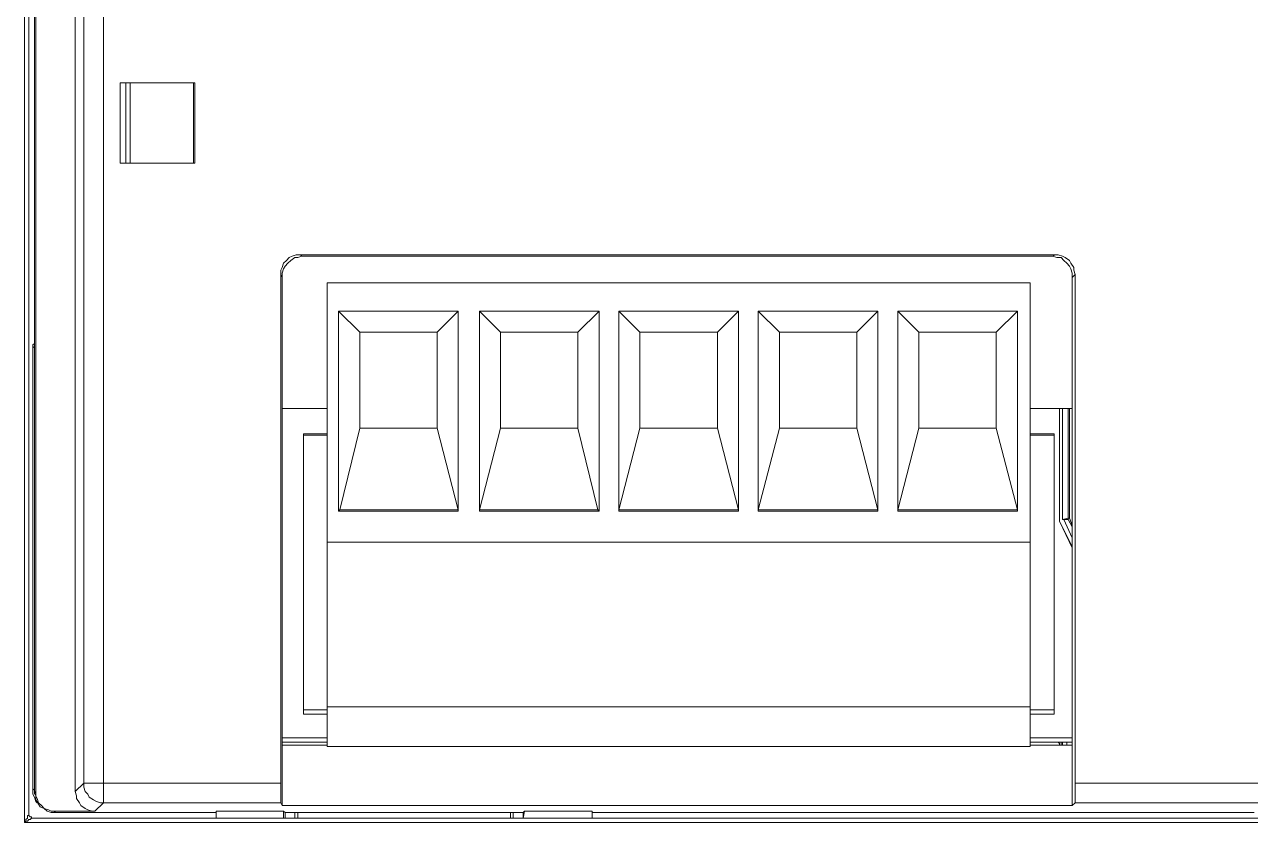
# Model space of a CAD drawing. Header units: centimetres. Extents: x -12.2 to 12.2, y -6.1 to 6.1.
# Drawn here: x -10.154 to -7.083, y -3.759 to -1.76 of the extents above; entities that cross this region are included whole.
import ezdxf

# ---------------------------------------------------------------- set-up
doc = ezdxf.new("R2010")
doc.units = ezdxf.units.CM
doc.header["$MEASUREMENT"] = 0
doc.layers.add('Camada 1', color=7, linetype='Continuous')

msp = doc.modelspace()

# ---------------------------------------------------------------- linework, layer by layer
at = {"layer": 'Camada 1', "lineweight": 9}
for points in [[(-10.15359, -3.75892), (-10.15359, -3.75892), (-10.15359, 3.74466), (-10.15359, 3.74466)], [(-10.14301, 3.72349), (-10.14301, 3.72349), (-10.14301, -3.73776), (-10.14301, -3.73776)], [(-10.12537, 3.66705), (-10.12537, 3.66705), (-10.12537, -3.68131), (-10.12537, -3.68131)], [(-10.02659, 3.66705), (-10.02659, 3.66705), (-10.02659, -3.68131), (-10.02659, -3.68131)], [(-10.00542, -3.66015), (-10.00542, -3.66015), (-10.00542, 3.64588), (-10.00542, 3.64588)], [(-9.95604, 3.64588), (-9.95604, 3.64588), (-9.95604, -3.66015), (-9.95604, -3.66015)], [(-10.1289, -2.45717), (-10.1289, -2.45717), (-10.1289, -1.55759), (-10.1289, -1.55759)], [(-9.9137, -1.90684), (-9.9137, -1.90684), (-9.72673, -1.90684), (-9.72673, -1.90684)], [(-9.9137, -1.90684), (-9.9137, -1.90684), (-9.9137, -2.10792), (-9.9137, -2.10792)], [(-9.89959, -1.90684), (-9.89959, -1.90684), (-9.89959, -2.10792), (-9.89959, -2.10792)], [(-9.88901, -2.10792), (-9.88901, -2.10792), (-9.88901, -1.90684), (-9.88901, -1.90684)], [(-9.73026, -2.10792), (-9.73026, -2.10792), (-9.73026, -1.90684), (-9.73026, -1.90684)], [(-9.72673, -2.10792), (-9.72673, -2.10792), (-9.72673, -1.90684), (-9.72673, -1.90684)], [(-9.9137, -2.10792), (-9.9137, -2.10792), (-9.72673, -2.10792), (-9.72673, -2.10792)], [(-7.57126, -2.33723), (-7.57126, -2.33723), (-9.46215, -2.33723), (-9.46215, -2.33723)], [(-9.46215, -2.33723), (-9.46215, -2.33723), (-9.45862, -2.34076), (-9.45862, -2.34076)], [(-7.57831, -2.34076), (-7.57831, -2.34076), (-9.45862, -2.34076), (-9.45862, -2.34076)], [(-7.57831, -2.34076), (-7.57831, -2.34076), (-7.57126, -2.33723), (-7.57126, -2.33723)], [(-9.51154, -2.38662), (-9.51154, -2.38662), (-9.51154, -3.66015), (-9.51154, -3.66015)], [(-9.50801, -2.39367), (-9.50801, -2.39367), (-9.51154, -2.38662), (-9.51154, -2.38662)], [(-9.50801, -2.39367), (-9.50801, -2.39367), (-9.50801, -2.72176), (-9.50801, -2.72176)], [(-7.52187, -2.38662), (-7.52187, -2.38662), (-7.52892, -2.39367), (-7.52892, -2.39367)], [(-7.52892, -2.72176), (-7.52892, -2.72176), (-7.52892, -2.39367), (-7.52892, -2.39367)], [(-7.52187, -3.66015), (-7.52187, -3.66015), (-7.52187, -2.38662), (-7.52187, -2.38662)], [(-7.63476, -2.40778), (-7.63476, -2.40778), (-9.39512, -2.40778), (-9.39512, -2.40778)], [(-9.39512, -2.40778), (-9.39512, -2.40778), (-9.39512, -3.05689), (-9.39512, -3.05689)], [(-7.63476, -2.40778), (-7.63476, -2.40778), (-7.63476, -3.05689), (-7.63476, -3.05689)], [(-10.1289, -2.45717), (-10.1289, -2.45717), (-10.1289, -2.4607), (-10.1289, -2.4607)], [(-10.1289, -3.68484), (-10.1289, -3.68484), (-10.1289, -2.4607), (-10.1289, -2.4607)], [(-9.06704, -2.47834), (-9.06704, -2.47834), (-9.3669, -2.47834), (-9.3669, -2.47834)], [(-9.3669, -2.47834), (-9.3669, -2.47834), (-9.3669, -2.97928), (-9.3669, -2.97928)], [(-9.31398, -2.53126), (-9.31398, -2.53126), (-9.3669, -2.47834), (-9.3669, -2.47834)], [(-9.11995, -2.53126), (-9.11995, -2.53126), (-9.06704, -2.47834), (-9.06704, -2.47834)], [(-9.06704, -2.97928), (-9.06704, -2.97928), (-9.06704, -2.47834), (-9.06704, -2.47834)], [(-8.71426, -2.47834), (-8.71426, -2.47834), (-9.01412, -2.47834), (-9.01412, -2.47834)], [(-9.01412, -2.47834), (-9.01412, -2.47834), (-9.01412, -2.97928), (-9.01412, -2.97928)], [(-8.9612, -2.53126), (-8.9612, -2.53126), (-9.01412, -2.47834), (-9.01412, -2.47834)], [(-8.76717, -2.53126), (-8.76717, -2.53126), (-8.71426, -2.47834), (-8.71426, -2.47834)], [(-8.71426, -2.97928), (-8.71426, -2.97928), (-8.71426, -2.47834), (-8.71426, -2.47834)], [(-8.36501, -2.47834), (-8.36501, -2.47834), (-8.66487, -2.47834), (-8.66487, -2.47834)], [(-8.66487, -2.47834), (-8.66487, -2.47834), (-8.66487, -2.97928), (-8.66487, -2.97928)], [(-8.61195, -2.53126), (-8.61195, -2.53126), (-8.66487, -2.47834), (-8.66487, -2.47834)], [(-8.41792, -2.53126), (-8.41792, -2.53126), (-8.36501, -2.47834), (-8.36501, -2.47834)], [(-8.36501, -2.97928), (-8.36501, -2.97928), (-8.36501, -2.47834), (-8.36501, -2.47834)], [(-8.01576, -2.47834), (-8.01576, -2.47834), (-8.31562, -2.47834), (-8.31562, -2.47834)], [(-8.31562, -2.47834), (-8.31562, -2.47834), (-8.31562, -2.97928), (-8.31562, -2.97928)], [(-8.2627, -2.53126), (-8.2627, -2.53126), (-8.31562, -2.47834), (-8.31562, -2.47834)], [(-8.06867, -2.53126), (-8.06867, -2.53126), (-8.01576, -2.47834), (-8.01576, -2.47834)], [(-8.01576, -2.97928), (-8.01576, -2.97928), (-8.01576, -2.47834), (-8.01576, -2.47834)], [(-7.66651, -2.47834), (-7.66651, -2.47834), (-7.96637, -2.47834), (-7.96637, -2.47834)], [(-7.96637, -2.47834), (-7.96637, -2.47834), (-7.96637, -2.97928), (-7.96637, -2.97928)], [(-7.91345, -2.53126), (-7.91345, -2.53126), (-7.96637, -2.47834), (-7.96637, -2.47834)], [(-7.71942, -2.53126), (-7.71942, -2.53126), (-7.66651, -2.47834), (-7.66651, -2.47834)], [(-7.66651, -2.97928), (-7.66651, -2.97928), (-7.66651, -2.47834), (-7.66651, -2.47834)], [(-9.11995, -2.53126), (-9.11995, -2.53126), (-9.31398, -2.53126), (-9.31398, -2.53126)], [(-9.31398, -2.53126), (-9.31398, -2.53126), (-9.31398, -2.77114), (-9.31398, -2.77114)], [(-9.11995, -2.77114), (-9.11995, -2.77114), (-9.11995, -2.53126), (-9.11995, -2.53126)], [(-8.9612, -2.53126), (-8.9612, -2.53126), (-8.9612, -2.77114), (-8.9612, -2.77114)], [(-8.76717, -2.53126), (-8.76717, -2.53126), (-8.9612, -2.53126), (-8.9612, -2.53126)], [(-8.76717, -2.77114), (-8.76717, -2.77114), (-8.76717, -2.53126), (-8.76717, -2.53126)], [(-8.61195, -2.53126), (-8.61195, -2.53126), (-8.61195, -2.77114), (-8.61195, -2.77114)], [(-8.41792, -2.53126), (-8.41792, -2.53126), (-8.61195, -2.53126), (-8.61195, -2.53126)], [(-8.41792, -2.77114), (-8.41792, -2.77114), (-8.41792, -2.53126), (-8.41792, -2.53126)], [(-8.06867, -2.53126), (-8.06867, -2.53126), (-8.2627, -2.53126), (-8.2627, -2.53126)], [(-8.2627, -2.53126), (-8.2627, -2.53126), (-8.2627, -2.77114), (-8.2627, -2.77114)], [(-8.06867, -2.77114), (-8.06867, -2.77114), (-8.06867, -2.53126), (-8.06867, -2.53126)], [(-7.91345, -2.53126), (-7.91345, -2.53126), (-7.91345, -2.77114), (-7.91345, -2.77114)], [(-7.71942, -2.53126), (-7.71942, -2.53126), (-7.91345, -2.53126), (-7.91345, -2.53126)], [(-7.71942, -2.77114), (-7.71942, -2.77114), (-7.71942, -2.53126), (-7.71942, -2.53126)], [(-10.1289, -2.57006), (-10.1289, -2.57006), (-10.13242, -2.56653), (-10.13242, -2.56653)], [(-10.13242, -2.56653), (-10.13242, -2.56653), (-10.13242, -3.67778), (-10.13242, -3.67778)], [(-10.1289, -3.67426), (-10.1289, -3.67426), (-10.1289, -2.57006), (-10.1289, -2.57006)], [(-10.1289, -2.57006), (-10.1289, -2.57006), (-10.1289, -2.57006), (-10.1289, -2.57006)], [(-9.50801, -2.72176), (-9.50801, -2.72176), (-9.50801, -2.72176), (-9.50801, -2.72176)], [(-9.50801, -2.72176), (-9.50801, -2.72176), (-9.50801, -3.56489), (-9.50801, -3.56489)], [(-9.39512, -2.72176), (-9.39512, -2.72176), (-9.50801, -2.72176), (-9.50801, -2.72176)], [(-9.39512, -2.72176), (-9.39512, -2.72176), (-9.50801, -2.72176), (-9.50801, -2.72176)], [(-7.52892, -2.72176), (-7.52892, -2.72176), (-7.63476, -2.72176), (-7.63476, -2.72176)], [(-7.52892, -2.72176), (-7.52892, -2.72176), (-7.63476, -2.72176), (-7.63476, -2.72176)], [(-7.56067, -2.72176), (-7.56067, -2.72176), (-7.56067, -3.00398), (-7.56067, -3.00398)], [(-7.56067, -3.00398), (-7.56067, -3.00398), (-7.56067, -2.72176), (-7.56067, -2.72176)], [(-7.55362, -2.72176), (-7.55362, -2.72176), (-7.55362, -3.00045), (-7.55362, -3.00045)], [(-7.53951, -2.72176), (-7.53951, -2.72176), (-7.53951, -2.99692), (-7.53951, -2.99692)], [(-7.53598, -2.99692), (-7.53598, -2.99692), (-7.53598, -2.72176), (-7.53598, -2.72176)], [(-7.52892, -3.56489), (-7.52892, -3.56489), (-7.52892, -2.72176), (-7.52892, -2.72176)], [(-7.52892, -2.72176), (-7.52892, -2.72176), (-7.52892, -2.72176), (-7.52892, -2.72176)], [(-9.45509, -2.78526), (-9.45509, -2.78526), (-9.39512, -2.78526), (-9.39512, -2.78526)], [(-9.45509, -2.78878), (-9.45509, -2.78878), (-9.45509, -2.78526), (-9.45509, -2.78526)], [(-9.45509, -3.4767), (-9.45509, -3.4767), (-9.45509, -2.78878), (-9.45509, -2.78878)], [(-9.45509, -2.78878), (-9.45509, -2.78878), (-9.39512, -2.78878), (-9.39512, -2.78878)], [(-9.36337, -2.97576), (-9.36337, -2.97576), (-9.31398, -2.77114), (-9.31398, -2.77114)], [(-9.31398, -2.77114), (-9.31398, -2.77114), (-9.11995, -2.77114), (-9.11995, -2.77114)], [(-9.11995, -2.77114), (-9.11995, -2.77114), (-9.06704, -2.97576), (-9.06704, -2.97576)], [(-9.01412, -2.97576), (-9.01412, -2.97576), (-8.9612, -2.77114), (-8.9612, -2.77114)], [(-8.9612, -2.77114), (-8.9612, -2.77114), (-8.76717, -2.77114), (-8.76717, -2.77114)], [(-8.76717, -2.77114), (-8.76717, -2.77114), (-8.71779, -2.97576), (-8.71779, -2.97576)], [(-8.66487, -2.97576), (-8.66487, -2.97576), (-8.61195, -2.77114), (-8.61195, -2.77114)], [(-8.61195, -2.77114), (-8.61195, -2.77114), (-8.41792, -2.77114), (-8.41792, -2.77114)], [(-8.41792, -2.77114), (-8.41792, -2.77114), (-8.36501, -2.97576), (-8.36501, -2.97576)], [(-8.31562, -2.97576), (-8.31562, -2.97576), (-8.2627, -2.77114), (-8.2627, -2.77114)], [(-8.2627, -2.77114), (-8.2627, -2.77114), (-8.06867, -2.77114), (-8.06867, -2.77114)], [(-8.06867, -2.77114), (-8.06867, -2.77114), (-8.01576, -2.97576), (-8.01576, -2.97576)], [(-7.96637, -2.97576), (-7.96637, -2.97576), (-7.91345, -2.77114), (-7.91345, -2.77114)], [(-7.91345, -2.77114), (-7.91345, -2.77114), (-7.71942, -2.77114), (-7.71942, -2.77114)], [(-7.71942, -2.77114), (-7.71942, -2.77114), (-7.66651, -2.97576), (-7.66651, -2.97576)], [(-7.63476, -2.78526), (-7.63476, -2.78526), (-7.57479, -2.78526), (-7.57479, -2.78526)], [(-7.63476, -2.78878), (-7.63476, -2.78878), (-7.57479, -2.78878), (-7.57479, -2.78878)], [(-7.57479, -2.78878), (-7.57479, -2.78878), (-7.57479, -2.78526), (-7.57479, -2.78526)], [(-7.57479, -3.4767), (-7.57479, -3.4767), (-7.57479, -2.78878), (-7.57479, -2.78878)], [(-9.36337, -2.97576), (-9.36337, -2.97576), (-9.3669, -2.97928), (-9.3669, -2.97928)], [(-9.06704, -2.97576), (-9.06704, -2.97576), (-9.36337, -2.97576), (-9.36337, -2.97576)], [(-9.06704, -2.97576), (-9.06704, -2.97576), (-9.06704, -2.97928), (-9.06704, -2.97928)], [(-9.01412, -2.97576), (-9.01412, -2.97576), (-9.01412, -2.97928), (-9.01412, -2.97928)], [(-8.71779, -2.97576), (-8.71779, -2.97576), (-9.01412, -2.97576), (-9.01412, -2.97576)], [(-8.71779, -2.97576), (-8.71779, -2.97576), (-8.71426, -2.97928), (-8.71426, -2.97928)], [(-8.66487, -2.97576), (-8.66487, -2.97576), (-8.66487, -2.97928), (-8.66487, -2.97928)], [(-8.36501, -2.97576), (-8.36501, -2.97576), (-8.66487, -2.97576), (-8.66487, -2.97576)], [(-8.36501, -2.97576), (-8.36501, -2.97576), (-8.36501, -2.97928), (-8.36501, -2.97928)], [(-8.31562, -2.97576), (-8.31562, -2.97576), (-8.31562, -2.97928), (-8.31562, -2.97928)], [(-8.01576, -2.97576), (-8.01576, -2.97576), (-8.31562, -2.97576), (-8.31562, -2.97576)], [(-8.01576, -2.97576), (-8.01576, -2.97576), (-8.01576, -2.97928), (-8.01576, -2.97928)], [(-7.96637, -2.97576), (-7.96637, -2.97576), (-7.96637, -2.97928), (-7.96637, -2.97928)], [(-7.66651, -2.97576), (-7.66651, -2.97576), (-7.96637, -2.97576), (-7.96637, -2.97576)], [(-7.66651, -2.97576), (-7.66651, -2.97576), (-7.66651, -2.97928), (-7.66651, -2.97928)], [(-9.3669, -2.97928), (-9.3669, -2.97928), (-9.06704, -2.97928), (-9.06704, -2.97928)], [(-9.01412, -2.97928), (-9.01412, -2.97928), (-8.71426, -2.97928), (-8.71426, -2.97928)], [(-8.66487, -2.97928), (-8.66487, -2.97928), (-8.36501, -2.97928), (-8.36501, -2.97928)], [(-8.31562, -2.97928), (-8.31562, -2.97928), (-8.01576, -2.97928), (-8.01576, -2.97928)], [(-7.96637, -2.97928), (-7.96637, -2.97928), (-7.66651, -2.97928), (-7.66651, -2.97928)], [(-7.56067, -3.00398), (-7.56067, -3.00398), (-7.52892, -3.07101), (-7.52892, -3.07101)], [(-7.56067, -3.00398), (-7.56067, -3.00398), (-7.56067, -3.00398), (-7.56067, -3.00398)], [(-7.56067, -3.00398), (-7.56067, -3.00398), (-7.56067, -3.00398), (-7.56067, -3.00398)], [(-7.56067, -3.00398), (-7.56067, -3.00398), (-7.56067, -3.00398), (-7.56067, -3.00398)], [(-7.52892, -3.06748), (-7.52892, -3.06748), (-7.56067, -3.00398), (-7.56067, -3.00398)], [(-7.53951, -2.99692), (-7.53951, -2.99692), (-7.55362, -3.00045), (-7.55362, -3.00045)], [(-7.55009, -3.00045), (-7.55009, -3.00045), (-7.55362, -3.00045), (-7.55362, -3.00045)], [(-7.55009, -3.00045), (-7.55009, -3.00045), (-7.53951, -3.00045), (-7.53951, -3.00045)], [(-7.55009, -3.00045), (-7.55009, -3.00045), (-7.52892, -3.04631), (-7.52892, -3.04631)], [(-7.53951, -3.00045), (-7.53951, -3.00045), (-7.52892, -3.01809), (-7.52892, -3.01809)], [(-7.52892, -3.01456), (-7.52892, -3.01456), (-7.53598, -2.99692), (-7.53598, -2.99692)], [(-7.63476, -3.05689), (-7.63476, -3.05689), (-9.39512, -3.05689), (-9.39512, -3.05689)], [(-9.39512, -3.05689), (-9.39512, -3.05689), (-9.39512, -3.46965), (-9.39512, -3.46965)], [(-7.63476, -3.05689), (-7.63476, -3.05689), (-7.63476, -3.46965), (-7.63476, -3.46965)], [(-7.63476, -3.46965), (-7.63476, -3.46965), (-9.39512, -3.46965), (-9.39512, -3.46965)], [(-9.39512, -3.46965), (-9.39512, -3.46965), (-9.39512, -3.56842), (-9.39512, -3.56842)], [(-7.63476, -3.46965), (-7.63476, -3.46965), (-7.63476, -3.56842), (-7.63476, -3.56842)], [(-9.45509, -3.4767), (-9.45509, -3.4767), (-9.39512, -3.4767), (-9.39512, -3.4767)], [(-9.45509, -3.4767), (-9.45509, -3.4767), (-9.45509, -3.4767), (-9.45509, -3.4767)], [(-9.45509, -3.48728), (-9.45509, -3.48728), (-9.45509, -3.4767), (-9.45509, -3.4767)], [(-9.45509, -3.4767), (-9.45509, -3.4767), (-9.39512, -3.4767), (-9.39512, -3.4767)], [(-9.39512, -3.48728), (-9.39512, -3.48728), (-9.45509, -3.48728), (-9.45509, -3.48728)], [(-7.63476, -3.4767), (-7.63476, -3.4767), (-7.57479, -3.4767), (-7.57479, -3.4767)], [(-7.63476, -3.4767), (-7.63476, -3.4767), (-7.57479, -3.4767), (-7.57479, -3.4767)], [(-7.57479, -3.48728), (-7.57479, -3.48728), (-7.63476, -3.48728), (-7.63476, -3.48728)], [(-7.57479, -3.4767), (-7.57479, -3.4767), (-7.57479, -3.4767), (-7.57479, -3.4767)], [(-7.57479, -3.48728), (-7.57479, -3.48728), (-7.57479, -3.4767), (-7.57479, -3.4767)], [(-9.39512, -3.54726), (-9.39512, -3.54726), (-9.50801, -3.54726), (-9.50801, -3.54726)], [(-9.39512, -3.55784), (-9.39512, -3.55784), (-9.50801, -3.55784), (-9.50801, -3.55784)], [(-7.52892, -3.54726), (-7.52892, -3.54726), (-7.63476, -3.54726), (-7.63476, -3.54726)], [(-7.52892, -3.55784), (-7.52892, -3.55784), (-7.63476, -3.55784), (-7.63476, -3.55784)], [(-7.63476, -3.55784), (-7.63476, -3.55784), (-7.56773, -3.55784), (-7.56773, -3.55784)], [(-7.56773, -3.55784), (-7.56773, -3.55784), (-7.56773, -3.55784), (-7.56773, -3.55784)], [(-7.55715, -3.55784), (-7.55715, -3.55784), (-7.55715, -3.56489), (-7.55715, -3.56489)], [(-7.55362, -3.56489), (-7.55362, -3.56489), (-7.55362, -3.55784), (-7.55362, -3.55784)], [(-7.54304, -3.55784), (-7.54304, -3.55784), (-7.54304, -3.56489), (-7.54304, -3.56489)], [(-9.50801, -3.56489), (-9.50801, -3.56489), (-9.50801, -3.71659), (-9.50801, -3.71659)], [(-9.39512, -3.56489), (-9.39512, -3.56489), (-9.50801, -3.56489), (-9.50801, -3.56489)], [(-7.63476, -3.56842), (-7.63476, -3.56842), (-9.39512, -3.56842), (-9.39512, -3.56842)], [(-7.52892, -3.56489), (-7.52892, -3.56489), (-7.63476, -3.56489), (-7.63476, -3.56489)], [(-7.52892, -3.71659), (-7.52892, -3.71659), (-7.52892, -3.56489), (-7.52892, -3.56489)], [(-10.13242, -3.67778), (-10.13242, -3.67778), (-10.1289, -3.67426), (-10.1289, -3.67426)], [(-10.1289, -3.67426), (-10.1289, -3.67426), (-10.1289, -3.67426), (-10.1289, -3.67426)], [(-10.1289, -3.68484), (-10.1289, -3.68484), (-10.12537, -3.68131), (-10.12537, -3.68131)], [(-10.02659, -3.68131), (-10.02659, -3.68131), (-10.00542, -3.66015), (-10.00542, -3.66015)], [(-9.95604, -3.66015), (-9.95604, -3.66015), (-9.51154, -3.66015), (-9.51154, -3.66015)], [(-7.52187, -3.66015), (-7.52187, -3.66015), (-5.8497, -3.66015), (-5.8497, -3.66015)], [(-9.95604, -3.70953), (-9.95604, -3.70953), (-9.9772, -3.7307), (-9.9772, -3.7307)], [(-9.51154, -3.70953), (-9.51154, -3.70953), (-9.95604, -3.70953), (-9.95604, -3.70953)], [(-9.50801, -3.71659), (-9.50801, -3.71659), (-9.51154, -3.70953), (-9.51154, -3.70953)], [(-7.52187, -3.70953), (-7.52187, -3.70953), (-7.52892, -3.71659), (-7.52892, -3.71659)], [(-5.8497, -3.70953), (-5.8497, -3.70953), (-7.52187, -3.70953), (-7.52187, -3.70953)], [(-10.07598, -3.7307), (-10.07598, -3.7307), (-10.07951, -3.73423), (-10.07951, -3.73423)], [(-9.67381, -3.73423), (-9.67381, -3.73423), (-10.07951, -3.73423), (-10.07951, -3.73423)], [(-10.07598, -3.7307), (-10.07598, -3.7307), (-9.9772, -3.7307), (-9.9772, -3.7307)], [(-9.67381, -3.7307), (-9.67381, -3.7307), (-9.50448, -3.7307), (-9.50448, -3.7307)], [(-9.67381, -3.74834), (-9.67381, -3.74834), (-9.67381, -3.7307), (-9.67381, -3.7307)], [(-9.50801, -3.71659), (-9.50801, -3.71659), (-7.52892, -3.71659), (-7.52892, -3.71659)], [(-9.50095, -3.73423), (-9.50095, -3.73423), (-9.50448, -3.7307), (-9.50448, -3.7307)], [(-9.50448, -3.7307), (-9.50448, -3.7307), (-9.50448, -3.74834), (-9.50448, -3.74834)], [(-9.50095, -3.73423), (-9.50095, -3.73423), (-8.90476, -3.73423), (-8.90476, -3.73423)], [(-9.50095, -3.74834), (-9.50095, -3.74834), (-9.50095, -3.73423), (-9.50095, -3.73423)], [(-9.47626, -3.74834), (-9.47626, -3.74834), (-9.47626, -3.73423), (-9.47626, -3.73423)], [(-9.4692, -3.73423), (-9.4692, -3.73423), (-9.4692, -3.74834), (-9.4692, -3.74834)], [(-8.93651, -3.74834), (-8.93651, -3.74834), (-8.93651, -3.73423), (-8.93651, -3.73423)], [(-8.92945, -3.73423), (-8.92945, -3.73423), (-8.92945, -3.74834), (-8.92945, -3.74834)], [(-8.90476, -3.73423), (-8.90476, -3.73423), (-8.90123, -3.7307), (-8.90123, -3.7307)], [(-8.90476, -3.74834), (-8.90476, -3.74834), (-8.90123, -3.7307), (-8.90123, -3.7307)], [(-8.90476, -3.73423), (-8.90476, -3.73423), (-8.90476, -3.74834), (-8.90476, -3.74834)], [(-8.90123, -3.7307), (-8.90123, -3.7307), (-8.7319, -3.7307), (-8.7319, -3.7307)], [(-8.7319, -3.74834), (-8.7319, -3.74834), (-8.7319, -3.7307), (-8.7319, -3.7307)], [(-7.07384, -3.73423), (-7.07384, -3.73423), (-8.7319, -3.73423), (-8.7319, -3.73423)], [(-5.65215, -3.75892), (-5.65215, -3.75892), (-10.15359, -3.75892), (-10.15359, -3.75892)], [(-10.13242, -3.74834), (-10.13242, -3.74834), (-5.67331, -3.74834), (-5.67331, -3.74834)]]:
    msp.add_open_spline(points, degree=3, dxfattribs=at)
for points, knots in [([(-9.51154, -2.38662), (-9.51154, -2.38662), (-9.51154, -2.37603), (-9.51154, -2.37603), (-9.51154, -2.37603), (-9.50801, -2.36898), (-9.50801, -2.36898), (-9.50801, -2.36898), (-9.50448, -2.3584), (-9.50448, -2.3584), (-9.50448, -2.3584), (-9.49742, -2.35134), (-9.49742, -2.35134), (-9.49742, -2.35134), (-9.49037, -2.34428), (-9.49037, -2.34428), (-9.49037, -2.34428), (-9.48331, -2.34076), (-9.48331, -2.34076), (-9.48331, -2.34076), (-9.47273, -2.33723), (-9.47273, -2.33723), (-9.47273, -2.33723), (-9.46215, -2.33723), (-9.46215, -2.33723)], [0, 0, 0, 0, 0.125, 0.125, 0.125, 0.25, 0.25, 0.25, 0.375, 0.375, 0.375, 0.5, 0.5, 0.5, 0.625, 0.625, 0.625, 0.75, 0.75, 0.75, 0.875, 0.875, 0.875, 1, 1, 1, 1]), ([(-9.45862, -2.34076), (-9.45862, -2.34076), (-9.4692, -2.34428), (-9.4692, -2.34428), (-9.4692, -2.34428), (-9.47626, -2.34428), (-9.47626, -2.34428), (-9.47626, -2.34428), (-9.48684, -2.35134), (-9.48684, -2.35134), (-9.48684, -2.35134), (-9.4939, -2.3584), (-9.4939, -2.3584), (-9.4939, -2.3584), (-9.50095, -2.36545), (-9.50095, -2.36545), (-9.50095, -2.36545), (-9.50448, -2.37251), (-9.50448, -2.37251), (-9.50448, -2.37251), (-9.50801, -2.38309), (-9.50801, -2.38309), (-9.50801, -2.38309), (-9.50801, -2.39367), (-9.50801, -2.39367)], [0, 0, 0, 0, 0.125, 0.125, 0.125, 0.25, 0.25, 0.25, 0.375, 0.375, 0.375, 0.5, 0.5, 0.5, 0.625, 0.625, 0.625, 0.75, 0.75, 0.75, 0.875, 0.875, 0.875, 1, 1, 1, 1]), ([(-7.52892, -2.39367), (-7.52892, -2.39367), (-7.52892, -2.38309), (-7.52892, -2.38309), (-7.52892, -2.38309), (-7.53245, -2.37251), (-7.53245, -2.37251), (-7.53245, -2.37251), (-7.53598, -2.36545), (-7.53598, -2.36545), (-7.53598, -2.36545), (-7.54304, -2.3584), (-7.54304, -2.3584), (-7.54304, -2.3584), (-7.55009, -2.35134), (-7.55009, -2.35134), (-7.55009, -2.35134), (-7.55715, -2.34428), (-7.55715, -2.34428), (-7.55715, -2.34428), (-7.56773, -2.34428), (-7.56773, -2.34428), (-7.56773, -2.34428), (-7.57831, -2.34076), (-7.57831, -2.34076)], [0, 0, 0, 0, 0.125, 0.125, 0.125, 0.25, 0.25, 0.25, 0.375, 0.375, 0.375, 0.5, 0.5, 0.5, 0.625, 0.625, 0.625, 0.75, 0.75, 0.75, 0.875, 0.875, 0.875, 1, 1, 1, 1]), ([(-7.57126, -2.33723), (-7.57126, -2.33723), (-7.5642, -2.33723), (-7.5642, -2.33723), (-7.5642, -2.33723), (-7.55362, -2.34076), (-7.55362, -2.34076), (-7.55362, -2.34076), (-7.54656, -2.34428), (-7.54656, -2.34428), (-7.54656, -2.34428), (-7.53598, -2.35134), (-7.53598, -2.35134), (-7.53598, -2.35134), (-7.53245, -2.3584), (-7.53245, -2.3584), (-7.53245, -2.3584), (-7.5254, -2.36898), (-7.5254, -2.36898), (-7.5254, -2.36898), (-7.5254, -2.37603), (-7.5254, -2.37603), (-7.5254, -2.37603), (-7.52187, -2.38662), (-7.52187, -2.38662)], [0, 0, 0, 0, 0.125, 0.125, 0.125, 0.25, 0.25, 0.25, 0.375, 0.375, 0.375, 0.5, 0.5, 0.5, 0.625, 0.625, 0.625, 0.75, 0.75, 0.75, 0.875, 0.875, 0.875, 1, 1, 1, 1]), ([(-10.13242, -2.56653), (-10.13242, -2.56653), (-10.13242, -2.56653), (-10.13242, -2.56653), (-10.13242, -2.56653), (-10.13242, -2.56301), (-10.13242, -2.56301), (-10.13242, -2.56301), (-10.1289, -2.55948), (-10.1289, -2.55948)], [0, 0, 0, 0, 0.3333333, 0.3333333, 0.3333333, 0.6666667, 0.6666667, 0.6666667, 1, 1, 1, 1]), ([(-10.1289, -2.57006), (-10.1289, -2.57006), (-10.1289, -2.57006), (-10.1289, -2.57006), (-10.1289, -2.57006), (-10.1289, -2.56653), (-10.1289, -2.56653), (-10.1289, -2.56653), (-10.1289, -2.56301), (-10.1289, -2.56301)], [0, 0, 0, 0, 0.3333333, 0.3333333, 0.3333333, 0.6666667, 0.6666667, 0.6666667, 1, 1, 1, 1]), ([(-7.53951, -3.00045), (-7.53951, -3.00045), (-7.53951, -2.99692), (-7.53951, -2.99692), (-7.53951, -2.99692), (-7.53598, -2.99692), (-7.53598, -2.99692)], [0, 0, 0, 0, 0.5, 0.5, 0.5, 1, 1, 1, 1]), ([(-7.53598, -2.99692), (-7.53598, -2.99692), (-7.53598, -2.99692), (-7.53598, -2.99692), (-7.53598, -2.99692), (-7.53951, -2.99692), (-7.53951, -2.99692)], [0, 0, 0, 0, 0.5, 0.5, 0.5, 1, 1, 1, 1]), ([(-7.53951, -2.99692), (-7.53951, -2.99692), (-7.53951, -2.99692), (-7.53951, -2.99692), (-7.53951, -2.99692), (-7.53951, -3.00045), (-7.53951, -3.00045)], [0, 0, 0, 0, 0.5, 0.5, 0.5, 1, 1, 1, 1]), ([(-7.56773, -3.55784), (-7.56773, -3.55784), (-7.5642, -3.55784), (-7.5642, -3.55784), (-7.5642, -3.55784), (-7.56067, -3.56137), (-7.56067, -3.56137), (-7.56067, -3.56137), (-7.56067, -3.56489), (-7.56067, -3.56489), (-7.56067, -3.56489), (-7.55715, -3.56489), (-7.55715, -3.56489)], [0, 0, 0, 0, 0.25, 0.25, 0.25, 0.5, 0.5, 0.5, 0.75, 0.75, 0.75, 1, 1, 1, 1]), ([(-10.13242, -3.67778), (-10.13242, -3.67778), (-10.13242, -3.68837), (-10.13242, -3.68837), (-10.13242, -3.68837), (-10.1289, -3.69542), (-10.1289, -3.69542), (-10.1289, -3.69542), (-10.12537, -3.70601), (-10.12537, -3.70601), (-10.12537, -3.70601), (-10.12184, -3.70953), (-10.12184, -3.70953)], [0, 0, 0, 0, 0.25, 0.25, 0.25, 0.5, 0.5, 0.5, 0.75, 0.75, 0.75, 1, 1, 1, 1]), ([(-10.1289, -3.68837), (-10.1289, -3.68837), (-10.1289, -3.68484), (-10.1289, -3.68484), (-10.1289, -3.68484), (-10.1289, -3.67426), (-10.1289, -3.67426)], [0, 0, 0, 0, 0.5, 0.5, 0.5, 1, 1, 1, 1]), ([(-10.07951, -3.73423), (-10.07951, -3.73423), (-10.08656, -3.73423), (-10.08656, -3.73423), (-10.08656, -3.73423), (-10.09715, -3.7307), (-10.09715, -3.7307), (-10.09715, -3.7307), (-10.1042, -3.72364), (-10.1042, -3.72364), (-10.1042, -3.72364), (-10.11479, -3.72012), (-10.11479, -3.72012), (-10.11479, -3.72012), (-10.11831, -3.71306), (-10.11831, -3.71306), (-10.11831, -3.71306), (-10.12537, -3.70248), (-10.12537, -3.70248), (-10.12537, -3.70248), (-10.12537, -3.6919), (-10.12537, -3.6919), (-10.12537, -3.6919), (-10.1289, -3.68484), (-10.1289, -3.68484)], [0, 0, 0, 0, 0.125, 0.125, 0.125, 0.25, 0.25, 0.25, 0.375, 0.375, 0.375, 0.5, 0.5, 0.5, 0.625, 0.625, 0.625, 0.75, 0.75, 0.75, 0.875, 0.875, 0.875, 1, 1, 1, 1]), ([(-10.12537, -3.68131), (-10.12537, -3.68131), (-10.12537, -3.6919), (-10.12537, -3.6919), (-10.12537, -3.6919), (-10.12184, -3.69895), (-10.12184, -3.69895), (-10.12184, -3.69895), (-10.11831, -3.70953), (-10.11831, -3.70953), (-10.11831, -3.70953), (-10.11126, -3.71659), (-10.11126, -3.71659), (-10.11126, -3.71659), (-10.1042, -3.72364), (-10.1042, -3.72364), (-10.1042, -3.72364), (-10.09362, -3.72717), (-10.09362, -3.72717), (-10.09362, -3.72717), (-10.08656, -3.7307), (-10.08656, -3.7307), (-10.08656, -3.7307), (-10.07598, -3.7307), (-10.07598, -3.7307)], [0, 0, 0, 0, 0.125, 0.125, 0.125, 0.25, 0.25, 0.25, 0.375, 0.375, 0.375, 0.5, 0.5, 0.5, 0.625, 0.625, 0.625, 0.75, 0.75, 0.75, 0.875, 0.875, 0.875, 1, 1, 1, 1]), ([(-9.9772, -3.7307), (-9.9772, -3.7307), (-9.98426, -3.7307), (-9.98426, -3.7307), (-9.98426, -3.7307), (-9.99484, -3.72717), (-9.99484, -3.72717), (-9.99484, -3.72717), (-10.0019, -3.72364), (-10.0019, -3.72364), (-10.0019, -3.72364), (-10.01248, -3.71659), (-10.01248, -3.71659), (-10.01248, -3.71659), (-10.01601, -3.70953), (-10.01601, -3.70953), (-10.01601, -3.70953), (-10.02306, -3.69895), (-10.02306, -3.69895), (-10.02306, -3.69895), (-10.02306, -3.6919), (-10.02306, -3.6919), (-10.02306, -3.6919), (-10.02659, -3.68131), (-10.02659, -3.68131)], [0, 0, 0, 0, 0.125, 0.125, 0.125, 0.25, 0.25, 0.25, 0.375, 0.375, 0.375, 0.5, 0.5, 0.5, 0.625, 0.625, 0.625, 0.75, 0.75, 0.75, 0.875, 0.875, 0.875, 1, 1, 1, 1]), ([(-10.00542, -3.66015), (-10.00542, -3.66015), (-10.00542, -3.66015), (-10.00542, -3.66015), (-10.00542, -3.66015), (-10.0019, -3.66015), (-10.0019, -3.66015), (-10.0019, -3.66015), (-9.99484, -3.66015), (-9.99484, -3.66015), (-9.99484, -3.66015), (-9.99131, -3.66015), (-9.99131, -3.66015), (-9.99131, -3.66015), (-9.98073, -3.66015), (-9.98073, -3.66015), (-9.98073, -3.66015), (-9.97367, -3.66015), (-9.97367, -3.66015), (-9.97367, -3.66015), (-9.96309, -3.66015), (-9.96309, -3.66015), (-9.96309, -3.66015), (-9.95604, -3.66015), (-9.95604, -3.66015)], [0, 0, 0, 0, 0.125, 0.125, 0.125, 0.25, 0.25, 0.25, 0.375, 0.375, 0.375, 0.5, 0.5, 0.5, 0.625, 0.625, 0.625, 0.75, 0.75, 0.75, 0.875, 0.875, 0.875, 1, 1, 1, 1]), ([(-9.95604, -3.70953), (-9.95604, -3.70953), (-9.96309, -3.70953), (-9.96309, -3.70953), (-9.96309, -3.70953), (-9.97367, -3.70601), (-9.97367, -3.70601), (-9.97367, -3.70601), (-9.98073, -3.70248), (-9.98073, -3.70248), (-9.98073, -3.70248), (-9.99131, -3.69542), (-9.99131, -3.69542), (-9.99131, -3.69542), (-9.99484, -3.68837), (-9.99484, -3.68837), (-9.99484, -3.68837), (-10.0019, -3.68131), (-10.0019, -3.68131), (-10.0019, -3.68131), (-10.00542, -3.67073), (-10.00542, -3.67073), (-10.00542, -3.67073), (-10.00542, -3.66015), (-10.00542, -3.66015)], [0, 0, 0, 0, 0.125, 0.125, 0.125, 0.25, 0.25, 0.25, 0.375, 0.375, 0.375, 0.5, 0.5, 0.5, 0.625, 0.625, 0.625, 0.75, 0.75, 0.75, 0.875, 0.875, 0.875, 1, 1, 1, 1]), ([(-9.95604, -3.70953), (-9.95604, -3.70953), (-9.95604, -3.70953), (-9.95604, -3.70953), (-9.95604, -3.70953), (-9.95604, -3.70601), (-9.95604, -3.70601), (-9.95604, -3.70601), (-9.95604, -3.70248), (-9.95604, -3.70248), (-9.95604, -3.70248), (-9.95604, -3.69542), (-9.95604, -3.69542), (-9.95604, -3.69542), (-9.95604, -3.68837), (-9.95604, -3.68837), (-9.95604, -3.68837), (-9.95604, -3.68131), (-9.95604, -3.68131), (-9.95604, -3.68131), (-9.95604, -3.67073), (-9.95604, -3.67073), (-9.95604, -3.67073), (-9.95604, -3.66015), (-9.95604, -3.66015)], [0, 0, 0, 0, 0.125, 0.125, 0.125, 0.25, 0.25, 0.25, 0.375, 0.375, 0.375, 0.5, 0.5, 0.5, 0.625, 0.625, 0.625, 0.75, 0.75, 0.75, 0.875, 0.875, 0.875, 1, 1, 1, 1]), ([(-9.51154, -3.66015), (-9.51154, -3.66015), (-9.51154, -3.67073), (-9.51154, -3.67073), (-9.51154, -3.67073), (-9.51154, -3.68131), (-9.51154, -3.68131), (-9.51154, -3.68131), (-9.51154, -3.68837), (-9.51154, -3.68837), (-9.51154, -3.68837), (-9.51154, -3.69542), (-9.51154, -3.69542), (-9.51154, -3.69542), (-9.51154, -3.70248), (-9.51154, -3.70248), (-9.51154, -3.70248), (-9.51154, -3.70601), (-9.51154, -3.70601), (-9.51154, -3.70601), (-9.51154, -3.70953), (-9.51154, -3.70953)], [0, 0, 0, 0, 0.1428571, 0.1428571, 0.1428571, 0.2857143, 0.2857143, 0.2857143, 0.4285714, 0.4285714, 0.4285714, 0.5714286, 0.5714286, 0.5714286, 0.7142857, 0.7142857, 0.7142857, 0.8571429, 0.8571429, 0.8571429, 1, 1, 1, 1]), ([(-7.52187, -3.70953), (-7.52187, -3.70953), (-7.52187, -3.70953), (-7.52187, -3.70953), (-7.52187, -3.70953), (-7.52187, -3.70601), (-7.52187, -3.70601), (-7.52187, -3.70601), (-7.52187, -3.70248), (-7.52187, -3.70248), (-7.52187, -3.70248), (-7.52187, -3.69542), (-7.52187, -3.69542), (-7.52187, -3.69542), (-7.52187, -3.68837), (-7.52187, -3.68837), (-7.52187, -3.68837), (-7.52187, -3.68131), (-7.52187, -3.68131), (-7.52187, -3.68131), (-7.52187, -3.67073), (-7.52187, -3.67073), (-7.52187, -3.67073), (-7.52187, -3.66015), (-7.52187, -3.66015)], [0, 0, 0, 0, 0.125, 0.125, 0.125, 0.25, 0.25, 0.25, 0.375, 0.375, 0.375, 0.5, 0.5, 0.5, 0.625, 0.625, 0.625, 0.75, 0.75, 0.75, 0.875, 0.875, 0.875, 1, 1, 1, 1]), ([(-10.15359, -3.75892), (-10.15359, -3.75892), (-10.15006, -3.75539), (-10.15006, -3.75539), (-10.15006, -3.75539), (-10.15006, -3.75187), (-10.15006, -3.75187), (-10.15006, -3.75187), (-10.14654, -3.74834), (-10.14654, -3.74834), (-10.14654, -3.74834), (-10.14654, -3.74481), (-10.14654, -3.74481), (-10.14654, -3.74481), (-10.14654, -3.74128), (-10.14654, -3.74128), (-10.14654, -3.74128), (-10.14301, -3.74128), (-10.14301, -3.74128), (-10.14301, -3.74128), (-10.14301, -3.73776), (-10.14301, -3.73776)], [0, 0, 0, 0, 0.1428571, 0.1428571, 0.1428571, 0.2857143, 0.2857143, 0.2857143, 0.4285714, 0.4285714, 0.4285714, 0.5714286, 0.5714286, 0.5714286, 0.7142857, 0.7142857, 0.7142857, 0.8571429, 0.8571429, 0.8571429, 1, 1, 1, 1]), ([(-10.13242, -3.74834), (-10.13242, -3.74834), (-10.13595, -3.74834), (-10.13595, -3.74834), (-10.13595, -3.74834), (-10.13595, -3.74481), (-10.13595, -3.74481), (-10.13595, -3.74481), (-10.13948, -3.74481), (-10.13948, -3.74481), (-10.13948, -3.74481), (-10.14301, -3.74128), (-10.14301, -3.74128), (-10.14301, -3.74128), (-10.14301, -3.73776), (-10.14301, -3.73776)], [0, 0, 0, 0, 0.2, 0.2, 0.2, 0.4, 0.4, 0.4, 0.6, 0.6, 0.6, 0.8, 0.8, 0.8, 1, 1, 1, 1]), ([(-10.13242, -3.74834), (-10.13242, -3.74834), (-10.13242, -3.74834), (-10.13242, -3.74834), (-10.13242, -3.74834), (-10.13595, -3.74834), (-10.13595, -3.74834), (-10.13595, -3.74834), (-10.13948, -3.75187), (-10.13948, -3.75187), (-10.13948, -3.75187), (-10.14301, -3.75187), (-10.14301, -3.75187), (-10.14301, -3.75187), (-10.14654, -3.75539), (-10.14654, -3.75539), (-10.14654, -3.75539), (-10.15006, -3.75539), (-10.15006, -3.75539), (-10.15006, -3.75539), (-10.15359, -3.75892), (-10.15359, -3.75892)], [0, 0, 0, 0, 0.1428571, 0.1428571, 0.1428571, 0.2857143, 0.2857143, 0.2857143, 0.4285714, 0.4285714, 0.4285714, 0.5714286, 0.5714286, 0.5714286, 0.7142857, 0.7142857, 0.7142857, 0.8571429, 0.8571429, 0.8571429, 1, 1, 1, 1])]:
    msp.add_open_spline(points, degree=3, knots=knots, dxfattribs=at)

doc.saveas('drawing.dxf')
